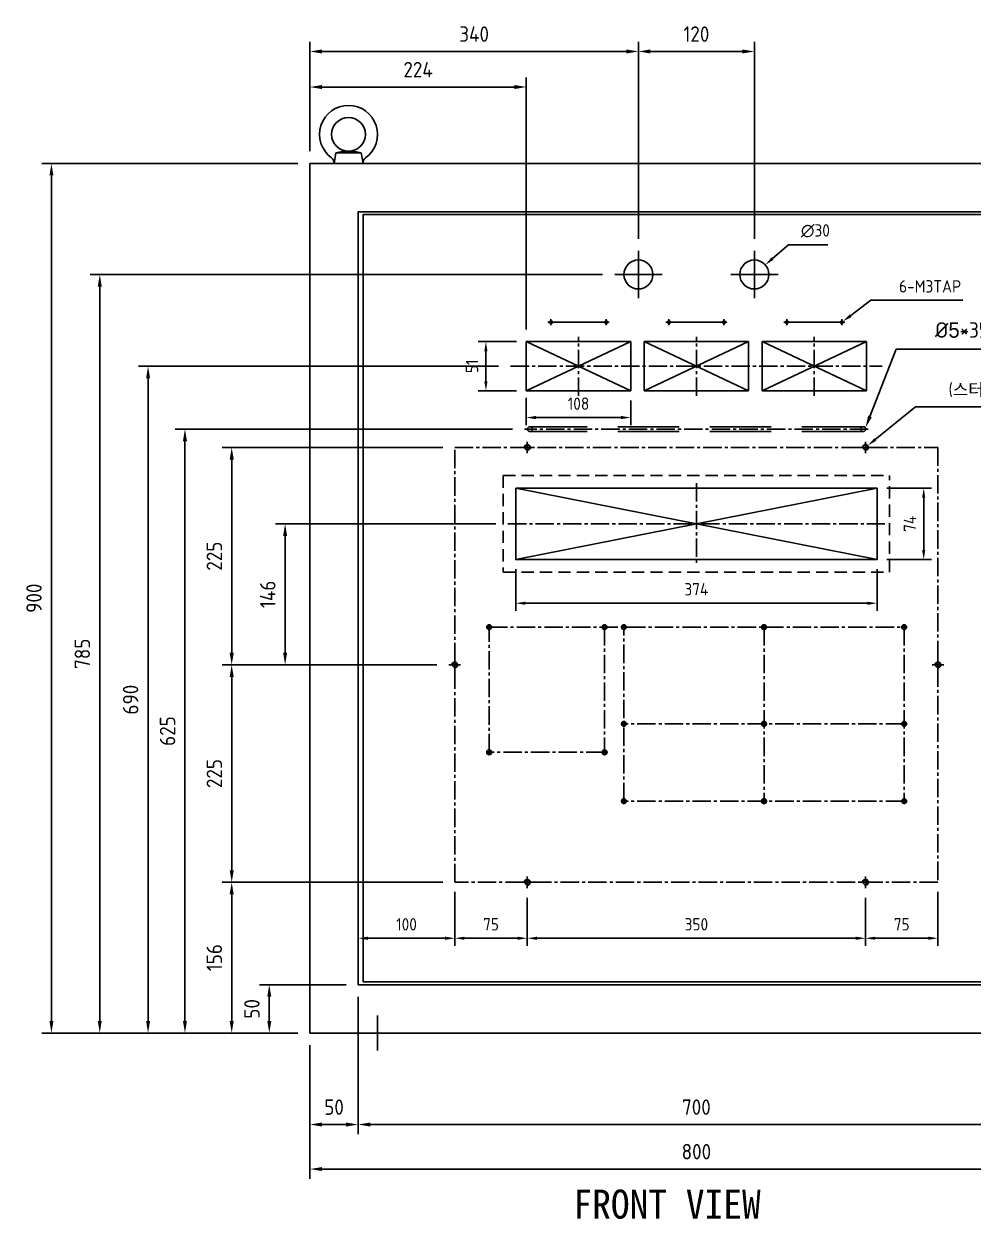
# Model space of a CAD drawing. Header units: millimetres. Extents: x 24815 to 37207, y -9299 to 5469.
# Drawn here: x 27235 to 28217, y 1974 to 3211 of the extents above; entities that cross this region are included whole.
import ezdxf

# ---------------------------------------------------------------- set-up
doc = ezdxf.new("R2010")
doc.units = ezdxf.units.MM
for name, pattern in [('CENTER', [50.8, 31.75, -6.35, 6.35, -6.35]), ('CENTER2', [28.575, 19.05, -3.175, 3.175, -3.175]), ('CENTERX2', [101.6, 63.5, -12.7, 12.7, -12.7]), ('HIDDEN', [9.525, 6.35, -3.175]), ('HIDDENX2', [19.05, 12.7, -6.35])]:
    doc.linetypes.add(name, pattern=pattern)
for name, color, linetype in [('CEN', 1, 'CENTER'), ('CENTER', 1, 'CENTER'), ('H', 2, 'HIDDEN')]:
    doc.layers.add(name, color=color, linetype=linetype)
doc.styles.add('HAN', font='')
doc.styles.get("Standard").update_dxf_attribs({"font": 'ISOCP.SHX', "bigfont": 'WHGTXT.SHX'})
doc.styles.get('HAN').set_extended_font_data('GulimChe')
doc.dimstyles.new('PS-4', dxfattribs={"dimscale": 4, "dimtxt": 3.2, "dimasz": 2.5, "dimexe": 2, "dimexo": 2.5, "dimgap": 2, "dimtad": 1, "dimtoh": 1, "dimrnd": 0.05, "dimzin": 12, "dimdsep": 46, "dimtxsty": 'Standard', "dimcen": 0, "dimclrt": 2, "dimazin": 3, "dimtfac": 1, "dimtofl": 0, "dimtmove": 0, "dimatfit": 3, "dimfxl": 0, "dimtolj": 1, "dimtzin": 0, "dimarcsym": 0})
doc.dimstyles.new('PS-5', dxfattribs={"dimscale": 5, "dimtxt": 3.2, "dimasz": 2.5, "dimexe": 2, "dimexo": 2.5, "dimgap": 2, "dimtad": 1, "dimtoh": 1, "dimrnd": 0.05, "dimzin": 12, "dimdsep": 46, "dimtxsty": 'Standard', "dimcen": 0, "dimclrt": 2, "dimazin": 3, "dimtfac": 1, "dimtofl": 0, "dimtmove": 0, "dimatfit": 3, "dimfxl": 0, "dimtolj": 1, "dimtzin": 0, "dimarcsym": 0})

# ---------------------------------------------------------------- blocks, each defined once
blk = doc.blocks.new('*D283')
at = {"color": 0, "lineweight": -2}
for p, q in [((27755.1, 2823.5), (27755.1, 2795.2)), ((27863.1, 2820.8), (27863.1, 2795.2)), ((27765.1, 2803.2), (27853.1, 2803.2))]:
    blk.add_line(p, q, dxfattribs=at)
at = {"color": 0}
for points in [[(27765.1, 2804.9), (27765.1, 2801.6), (27755.1, 2803.2)], [(27853.1, 2804.9), (27853.1, 2801.6), (27863.1, 2803.2)]]:
    blk.add_solid(points, dxfattribs=at)
at = {"layer": 'Defpoints', "color": 0}
for p in [(27755.1, 2833.5), (27863.1, 2830.8), (27863.1, 2803.2)]:
    blk.add_point(p, dxfattribs=at)
at = {"color": 2, "insert": (27809.1, 2817.6), "char_height": 12.8, "attachment_point": 5}
blk.add_mtext('\\A1;108', dxfattribs=at)
blk = doc.blocks.new('*D408')
at = {"color": 0, "lineweight": -2}
for p, q in [((27745.1, 2881.8), (27705.3, 2881.8)), ((27713.3, 2871.8), (27713.3, 2840.8)), ((27745.1, 2830.8), (27705.3, 2830.8))]:
    blk.add_line(p, q, dxfattribs=at)
at = {"color": 0}
for points in [[(27711.6, 2871.8), (27714.9, 2871.8), (27713.3, 2881.8)], [(27711.6, 2840.8), (27714.9, 2840.8), (27713.3, 2830.8)]]:
    blk.add_solid(points, dxfattribs=at)
at = {"layer": 'Defpoints', "color": 0}
for p in [(27755.1, 2881.8), (27713.3, 2830.8), (27755.1, 2830.8)]:
    blk.add_point(p, dxfattribs=at)
at = {"color": 2, "insert": (27698.9, 2856.3), "char_height": 12.8, "attachment_point": 5, "rotation": 90}
blk.add_mtext('\\A1;51', dxfattribs=at)
blk = doc.blocks.new('*D397')
at = {"color": 0, "lineweight": -2}
for p, q in [((27744.1, 2646.3), (27744.1, 2603.1)), ((28118.1, 2646.3), (28118.1, 2603.1)), ((28108.1, 2611.1), (27754.1, 2611.1))]:
    blk.add_line(p, q, dxfattribs=at)
at = {"color": 0}
for points in [[(27754.1, 2612.7), (27754.1, 2609.4), (27744.1, 2611.1)], [(28108.1, 2612.7), (28108.1, 2609.4), (28118.1, 2611.1)]]:
    blk.add_solid(points, dxfattribs=at)
at = {"layer": 'Defpoints', "color": 0}
for p in [(27744.1, 2656.3), (28118.1, 2656.3), (27744.1, 2611.1)]:
    blk.add_point(p, dxfattribs=at)
at = {"color": 2, "insert": (27931.1, 2625.5), "char_height": 12.8, "attachment_point": 5}
blk.add_mtext('\\A1;374', dxfattribs=at)
blk = doc.blocks.new('*D398')
at = {"color": 0, "lineweight": -2}
for p, q in [((28128.1, 2730.3), (28174.4, 2730.3)), ((28166.4, 2666.3), (28166.4, 2720.3)), ((28128.1, 2656.3), (28174.4, 2656.3))]:
    blk.add_line(p, q, dxfattribs=at)
at = {"color": 0}
for points in [[(28164.7, 2720.3), (28168, 2720.3), (28166.4, 2730.3)], [(28164.7, 2666.3), (28168, 2666.3), (28166.4, 2656.3)]]:
    blk.add_solid(points, dxfattribs=at)
at = {"layer": 'Defpoints', "color": 0}
for p in [(28118.1, 2730.3), (28166.4, 2730.3), (28118.1, 2656.3)]:
    blk.add_point(p, dxfattribs=at)
at = {"color": 2, "insert": (28152, 2693.3), "char_height": 12.8, "attachment_point": 5, "rotation": 90}
blk.add_mtext('\\A1;74', dxfattribs=at)
blk = doc.blocks.new('ARQWA')
blk.add_circle((-6604.2, -8597.6), 2.46)
at = {"color": 3}
blk.add_arc((-6604.2, -8597.6), 3, 280, 190, dxfattribs=at)
at = {"layer": 'CENTER'}
for p, q in [((-6604.2, -8591.6), (-6604.2, -8603.6)), ((-6610.2, -8597.6), (-6598.2, -8597.6))]:
    blk.add_line(p, q, dxfattribs=at)
blk = doc.blocks.new('*D229')
at = {"color": 0, "lineweight": -2}
for p, q in [((27568.6, 2216.3), (27479.1, 2216.3)), ((27489.1, 2178.8), (27489.1, 2203.8)), ((27518.6, 2166.3), (27479.1, 2166.3))]:
    blk.add_line(p, q, dxfattribs=at)
at = {"color": 0}
for points in [[(27487, 2203.8), (27491.2, 2203.8), (27489.1, 2216.3)], [(27487, 2178.8), (27491.2, 2178.8), (27489.1, 2166.3)]]:
    blk.add_solid(points, dxfattribs=at)
at = {"layer": 'Defpoints', "color": 0}
for p in [(27489.1, 2216.3), (27581.1, 2216.3), (27531.1, 2166.3)]:
    blk.add_point(p, dxfattribs=at)
at = {"color": 2, "insert": (27471.1, 2191.3), "char_height": 16, "attachment_point": 5, "rotation": 90}
blk.add_mtext('\\A1;50', dxfattribs=at)
blk = doc.blocks.new('*D230')
at = {"color": 0, "lineweight": -2}
for p, q in [((27668.6, 2322.3), (27440.2, 2322.3)), ((27450.2, 2178.8), (27450.2, 2309.8)), ((27518.6, 2166.3), (27440.2, 2166.3))]:
    blk.add_line(p, q, dxfattribs=at)
at = {"color": 0}
for points in [[(27448.1, 2309.8), (27452.3, 2309.8), (27450.2, 2322.3)], [(27448.1, 2178.8), (27452.3, 2178.8), (27450.2, 2166.3)]]:
    blk.add_solid(points, dxfattribs=at)
at = {"layer": 'Defpoints', "color": 0}
for p in [(27450.2, 2322.3), (27681.1, 2322.3), (27531.1, 2166.3)]:
    blk.add_point(p, dxfattribs=at)
at = {"color": 2, "insert": (27432.2, 2244.3), "char_height": 16, "attachment_point": 5, "rotation": 90}
blk.add_mtext('\\A1;156', dxfattribs=at)
blk = doc.blocks.new('*D399')
at = {"color": 0, "lineweight": -2}
for p, q in [((27612.6, 2547.3), (27440.2, 2547.3)), ((27450.2, 2334.8), (27450.2, 2534.8)), ((27668.6, 2322.3), (27440.2, 2322.3))]:
    blk.add_line(p, q, dxfattribs=at)
at = {"color": 0}
for points in [[(27448.1, 2534.8), (27452.3, 2534.8), (27450.2, 2547.3)], [(27448.1, 2334.8), (27452.3, 2334.8), (27450.2, 2322.3)]]:
    blk.add_solid(points, dxfattribs=at)
at = {"layer": 'Defpoints', "color": 0}
for p in [(27450.2, 2547.3), (27625.1, 2547.3), (27681.1, 2322.3)]:
    blk.add_point(p, dxfattribs=at)
at = {"color": 2, "insert": (27432.2, 2434.8), "char_height": 16, "attachment_point": 5, "rotation": 90}
blk.add_mtext('\\A1;225', dxfattribs=at)
blk = doc.blocks.new('*D400')
at = {"color": 0, "lineweight": -2}
for p, q in [((27726.4, 2856.3), (27353.6, 2856.3)), ((27363.6, 2178.8), (27363.6, 2843.8)), ((27518.6, 2166.3), (27353.6, 2166.3))]:
    blk.add_line(p, q, dxfattribs=at)
at = {"color": 0}
for points in [[(27361.6, 2843.8), (27365.7, 2843.8), (27363.6, 2856.3)], [(27361.6, 2178.8), (27365.7, 2178.8), (27363.6, 2166.3)]]:
    blk.add_solid(points, dxfattribs=at)
at = {"layer": 'Defpoints', "color": 0}
for p in [(27363.6, 2856.3), (27738.9, 2856.3), (27531.1, 2166.3)]:
    blk.add_point(p, dxfattribs=at)
at = {"color": 2, "insert": (27345.6, 2511.3), "char_height": 16, "attachment_point": 5, "rotation": 90}
blk.add_mtext('\\A1;690', dxfattribs=at)
blk = doc.blocks.new('*D231')
at = {"color": 0, "lineweight": -2}
for p, q in [((27834.1, 2951.3), (27303.6, 2951.3)), ((27313.6, 2178.8), (27313.6, 2938.8)), ((27518.6, 2166.3), (27303.6, 2166.3))]:
    blk.add_line(p, q, dxfattribs=at)
at = {"color": 0}
for points in [[(27311.6, 2938.8), (27315.7, 2938.8), (27313.6, 2951.3)], [(27311.6, 2178.8), (27315.7, 2178.8), (27313.6, 2166.3)]]:
    blk.add_solid(points, dxfattribs=at)
at = {"layer": 'Defpoints', "color": 0}
for p in [(27313.6, 2951.3), (27846.6, 2951.3), (27531.1, 2166.3)]:
    blk.add_point(p, dxfattribs=at)
at = {"color": 2, "insert": (27295.6, 2558.8), "char_height": 16, "attachment_point": 5, "rotation": 90}
blk.add_mtext('\\A1;785', dxfattribs=at)
blk = doc.blocks.new('*D232')
at = {"color": 0, "lineweight": -2}
for p, q in [((27518.6, 3066.3), (27253.6, 3066.3)), ((27263.6, 2178.8), (27263.6, 3053.8)), ((27518.6, 2166.3), (27253.6, 2166.3))]:
    blk.add_line(p, q, dxfattribs=at)
at = {"color": 0}
for points in [[(27261.6, 3053.8), (27265.7, 3053.8), (27263.6, 3066.3)], [(27261.6, 2178.8), (27265.7, 2178.8), (27263.6, 2166.3)]]:
    blk.add_solid(points, dxfattribs=at)
at = {"layer": 'Defpoints', "color": 0}
for p in [(27263.6, 3066.3), (27531.1, 3066.3), (27531.1, 2166.3)]:
    blk.add_point(p, dxfattribs=at)
at = {"color": 2, "insert": (27245.6, 2616.3), "char_height": 16, "attachment_point": 5, "rotation": 90}
blk.add_mtext('\\A1;900', dxfattribs=at)
blk = doc.blocks.new('*D401')
at = {"color": 0, "lineweight": -2}
for p, q in [((27668.6, 2772.3), (27440.2, 2772.3)), ((27450.2, 2759.8), (27450.2, 2559.8)), ((27612.6, 2547.3), (27440.2, 2547.3))]:
    blk.add_line(p, q, dxfattribs=at)
at = {"color": 0}
for points in [[(27448.1, 2759.8), (27452.3, 2759.8), (27450.2, 2772.3)], [(27448.1, 2559.8), (27452.3, 2559.8), (27450.2, 2547.3)]]:
    blk.add_solid(points, dxfattribs=at)
at = {"layer": 'Defpoints', "color": 0}
for p in [(27681.1, 2772.3), (27450.2, 2547.3), (27625.1, 2547.3)]:
    blk.add_point(p, dxfattribs=at)
at = {"color": 2, "insert": (27432.2, 2659.8), "char_height": 16, "attachment_point": 5, "rotation": 90}
blk.add_mtext('\\A1;225', dxfattribs=at)
blk = doc.blocks.new('*D233')
at = {"color": 0, "lineweight": -2}
for p, q in [((28111.7, 2924.6), (28090.8, 2908.8)), ((28206.7, 2924.6), (28111.7, 2924.6))]:
    blk.add_line(p, q, dxfattribs=at)
at = {"color": 0}
blk.add_solid([(28089.8, 2910.1), (28091.8, 2907.4), (28082.8, 2902.7)], dxfattribs=at)
at = {"layer": 'Defpoints', "color": 0}
for p in [(28080.4, 2900.9), (28082.8, 2902.7)]:
    blk.add_point(p, dxfattribs=at)
at = {"color": 2, "insert": (28173, 2939), "char_height": 12.8, "attachment_point": 5}
blk.add_mtext('\\A1;6-M3TAP', dxfattribs=at)
blk = doc.blocks.new('*D234')
at = {"color": 0, "lineweight": -2}
for p, q in [((28026.3, 2982.1), (28009.9, 2967.8)), ((28067.1, 2982.1), (28026.3, 2982.1))]:
    blk.add_line(p, q, dxfattribs=at)
at = {"color": 0}
blk.add_solid([(28008.8, 2969), (28011, 2966.5), (28002.4, 2961.2)], dxfattribs=at)
at = {"layer": 'Defpoints', "color": 0}
for p in [(28002.4, 2961.2), (27979.8, 2941.4)]:
    blk.add_point(p, dxfattribs=at)
at = {"color": 2, "insert": (28054.3, 2996.5), "char_height": 12.8, "attachment_point": 5}
blk.add_mtext('\\A1;∅30', dxfattribs=at)
blk = doc.blocks.new('*D235')
at = {"color": 0, "lineweight": -2}
for p, q in [((27723.6, 2693.3), (27495.5, 2693.3)), ((27505.5, 2559.8), (27505.5, 2680.8)), ((27662.6, 2547.3), (27495.5, 2547.3))]:
    blk.add_line(p, q, dxfattribs=at)
at = {"color": 0}
for points in [[(27503.4, 2680.8), (27507.5, 2680.8), (27505.5, 2693.3)], [(27503.4, 2559.8), (27507.5, 2559.8), (27505.5, 2547.3)]]:
    blk.add_solid(points, dxfattribs=at)
at = {"layer": 'Defpoints', "color": 0}
for p in [(27505.5, 2693.3), (27736.1, 2693.3), (27675.1, 2547.3)]:
    blk.add_point(p, dxfattribs=at)
at = {"color": 2, "insert": (27487.5, 2620.3), "char_height": 16, "attachment_point": 5, "rotation": 90}
blk.add_mtext('\\A1;146', dxfattribs=at)
blk = doc.blocks.new('*D236')
at = {"color": 0, "lineweight": -2}
for p, q in [((27681.1, 2312.3), (27681.1, 2256.4)), ((27581.1, 2226.3), (27581.1, 2272.4)), ((27671.1, 2264.4), (27591.1, 2264.4))]:
    blk.add_line(p, q, dxfattribs=at)
at = {"color": 0}
for points in [[(27591.1, 2266), (27591.1, 2262.7), (27581.1, 2264.4)], [(27671.1, 2266), (27671.1, 2262.7), (27681.1, 2264.4)]]:
    blk.add_solid(points, dxfattribs=at)
at = {"layer": 'Defpoints', "color": 0}
for p in [(27681.1, 2322.3), (27581.1, 2264.4), (27581.1, 2216.3)]:
    blk.add_point(p, dxfattribs=at)
at = {"color": 2, "insert": (27631.1, 2278.8), "char_height": 12.8, "attachment_point": 5}
blk.add_mtext('\\A1;100', dxfattribs=at)
blk = doc.blocks.new('*D237')
at = {"color": 0, "lineweight": -2}
for p, q in [((27681.1, 2312.3), (27681.1, 2256.4)), ((27756.1, 2306.3), (27756.1, 2256.4)), ((27691.1, 2264.4), (27746.1, 2264.4))]:
    blk.add_line(p, q, dxfattribs=at)
at = {"color": 0}
for points in [[(27691.1, 2266), (27691.1, 2262.7), (27681.1, 2264.4)], [(27746.1, 2266), (27746.1, 2262.7), (27756.1, 2264.4)]]:
    blk.add_solid(points, dxfattribs=at)
at = {"layer": 'Defpoints', "color": 0}
for p in [(27681.1, 2322.3), (27756.1, 2316.3), (27756.1, 2264.4)]:
    blk.add_point(p, dxfattribs=at)
at = {"color": 2, "insert": (27718.6, 2278.8), "char_height": 12.8, "attachment_point": 5}
blk.add_mtext('\\A1;75', dxfattribs=at)
blk = doc.blocks.new('*D238')
at = {"color": 0, "lineweight": -2}
for p, q in [((27756.1, 2306.3), (27756.1, 2256.4)), ((28106.1, 2306.3), (28106.1, 2256.4)), ((28096.1, 2264.4), (27766.1, 2264.4))]:
    blk.add_line(p, q, dxfattribs=at)
at = {"color": 0}
for points in [[(27766.1, 2266), (27766.1, 2262.7), (27756.1, 2264.4)], [(28096.1, 2266), (28096.1, 2262.7), (28106.1, 2264.4)]]:
    blk.add_solid(points, dxfattribs=at)
at = {"layer": 'Defpoints', "color": 0}
for p in [(27756.1, 2316.3), (28106.1, 2316.3), (27756.1, 2264.4)]:
    blk.add_point(p, dxfattribs=at)
at = {"color": 2, "insert": (27931.1, 2278.8), "char_height": 12.8, "attachment_point": 5}
blk.add_mtext('\\A1;350', dxfattribs=at)
blk = doc.blocks.new('*D239')
at = {"color": 0, "lineweight": -2}
for p, q in [((28106.1, 2306.3), (28106.1, 2256.4)), ((28181.1, 2312.3), (28181.1, 2256.4)), ((28171.1, 2264.4), (28116.1, 2264.4))]:
    blk.add_line(p, q, dxfattribs=at)
at = {"color": 0}
for points in [[(28116.1, 2266), (28116.1, 2262.7), (28106.1, 2264.4)], [(28171.1, 2266), (28171.1, 2262.7), (28181.1, 2264.4)]]:
    blk.add_solid(points, dxfattribs=at)
at = {"layer": 'Defpoints', "color": 0}
for p in [(28106.1, 2316.3), (28181.1, 2322.3), (28106.1, 2264.4)]:
    blk.add_point(p, dxfattribs=at)
at = {"color": 2, "insert": (28143.6, 2278.8), "char_height": 12.8, "attachment_point": 5}
blk.add_mtext('\\A1;75', dxfattribs=at)
blk = doc.blocks.new('*D240')
at = {"color": 0, "lineweight": -2}
for p, q in [((28158, 2814.2), (28116.2, 2780.5)), ((28362.3, 2814.2), (28158, 2814.2))]:
    blk.add_line(p, q, dxfattribs=at)
at = {"color": 0}
blk.add_solid([(28115.2, 2781.8), (28117.3, 2779.2), (28108.4, 2774.2)], dxfattribs=at)
at = {"layer": 'Defpoints', "color": 0}
for p in [(28108.4, 2774.2), (28103.8, 2770.4)]:
    blk.add_point(p, dxfattribs=at)
at = {"color": 2, "insert": (28274, 2840.9), "char_height": 12.8, "attachment_point": 5}
blk.add_mtext('\\A1;6-M6x15L\\P({\\fGulim|b0|i0|c129|p50;스터드볼트 내부 용접)}', dxfattribs=at)
blk = doc.blocks.new('*D241')
at = {"color": 0, "lineweight": -2}
for p, q in [((27581.1, 2203.8), (27581.1, 2061.6)), ((27531.1, 2153.8), (27531.1, 2061.6)), ((27543.6, 2071.6), (27568.6, 2071.6))]:
    blk.add_line(p, q, dxfattribs=at)
at = {"color": 0}
for points in [[(27543.6, 2073.7), (27543.6, 2069.5), (27531.1, 2071.6)], [(27568.6, 2073.7), (27568.6, 2069.5), (27581.1, 2071.6)]]:
    blk.add_solid(points, dxfattribs=at)
at = {"layer": 'Defpoints', "color": 0}
for p in [(27581.1, 2216.3), (27531.1, 2166.3), (27581.1, 2071.6)]:
    blk.add_point(p, dxfattribs=at)
at = {"color": 2, "insert": (27556.1, 2089.6), "char_height": 16, "attachment_point": 5}
blk.add_mtext('\\A1;50', dxfattribs=at)
blk = doc.blocks.new('*D242')
at = {"color": 0, "lineweight": -2}
for p, q in [((27581.1, 2203.8), (27581.1, 2061.6)), ((28281.1, 2203.8), (28281.1, 2061.6)), ((27593.6, 2071.6), (28268.6, 2071.6))]:
    blk.add_line(p, q, dxfattribs=at)
at = {"color": 0}
for points in [[(27593.6, 2073.7), (27593.6, 2069.5), (27581.1, 2071.6)], [(28268.6, 2073.7), (28268.6, 2069.5), (28281.1, 2071.6)]]:
    blk.add_solid(points, dxfattribs=at)
at = {"layer": 'Defpoints', "color": 0}
for p in [(27581.1, 2216.3), (28281.1, 2216.3), (28281.1, 2071.6)]:
    blk.add_point(p, dxfattribs=at)
at = {"color": 2, "insert": (27931.1, 2089.6), "char_height": 16, "attachment_point": 5}
blk.add_mtext('\\A1;700', dxfattribs=at)
blk = doc.blocks.new('*D243')
at = {"color": 0, "lineweight": -2}
for p, q in [((27531.1, 2153.8), (27531.1, 2015.5)), ((28331.1, 2153.8), (28331.1, 2015.5)), ((27543.6, 2025.5), (28318.6, 2025.5))]:
    blk.add_line(p, q, dxfattribs=at)
at = {"color": 0}
for points in [[(27543.6, 2027.6), (27543.6, 2023.5), (27531.1, 2025.5)], [(28318.6, 2027.6), (28318.6, 2023.5), (28331.1, 2025.5)]]:
    blk.add_solid(points, dxfattribs=at)
at = {"layer": 'Defpoints', "color": 0}
for p in [(27531.1, 2166.3), (28331.1, 2166.3), (28331.1, 2025.5)]:
    blk.add_point(p, dxfattribs=at)
at = {"color": 2, "insert": (27931.1, 2043.5), "char_height": 16, "attachment_point": 5}
blk.add_mtext('\\A1;800', dxfattribs=at)
blk = doc.blocks.new('*D248')
at = {"color": 0, "lineweight": -2}
for p, q in [((27531.1, 3078.8), (27531.1, 3192.1)), ((27871.1, 2988.3), (27871.1, 3192.1)), ((27858.6, 3182.1), (27543.6, 3182.1))]:
    blk.add_line(p, q, dxfattribs=at)
at = {"color": 0}
for points in [[(27543.6, 3184.2), (27543.6, 3180), (27531.1, 3182.1)], [(27858.6, 3184.2), (27858.6, 3180), (27871.1, 3182.1)]]:
    blk.add_solid(points, dxfattribs=at)
at = {"layer": 'Defpoints', "color": 0}
for p in [(27531.1, 3182.1), (27531.1, 3066.3), (27871.1, 2975.8)]:
    blk.add_point(p, dxfattribs=at)
at = {"color": 2, "insert": (27701.1, 3200.1), "char_height": 16, "attachment_point": 5}
blk.add_mtext('\\A1;340', dxfattribs=at)
blk = doc.blocks.new('*D249')
at = {"color": 0, "lineweight": -2}
for p, q in [((27871.1, 2988.3), (27871.1, 3192.1)), ((27991.1, 2988.3), (27991.1, 3192.1)), ((27883.6, 3182.1), (27978.6, 3182.1))]:
    blk.add_line(p, q, dxfattribs=at)
at = {"color": 0}
for points in [[(27883.6, 3184.2), (27883.6, 3180), (27871.1, 3182.1)], [(27978.6, 3184.2), (27978.6, 3180), (27991.1, 3182.1)]]:
    blk.add_solid(points, dxfattribs=at)
at = {"layer": 'Defpoints', "color": 0}
for p in [(27991.1, 3182.1), (27871.1, 2975.8), (27991.1, 2975.8)]:
    blk.add_point(p, dxfattribs=at)
at = {"color": 2, "insert": (27931.1, 3200.1), "char_height": 16, "attachment_point": 5}
blk.add_mtext('\\A1;120', dxfattribs=at)
blk = doc.blocks.new('*D250')
at = {"color": 0, "lineweight": -2}
for p, q in [((27531.1, 3078.8), (27531.1, 3155.3)), ((27755.1, 2894.3), (27755.1, 3155.3)), ((27742.6, 3145.3), (27543.6, 3145.3))]:
    blk.add_line(p, q, dxfattribs=at)
at = {"color": 0}
for points in [[(27543.6, 3147.4), (27543.6, 3143.2), (27531.1, 3145.3)], [(27742.6, 3147.4), (27742.6, 3143.2), (27755.1, 3145.3)]]:
    blk.add_solid(points, dxfattribs=at)
at = {"layer": 'Defpoints', "color": 0}
for p in [(27531.1, 3145.3), (27531.1, 3066.3), (27755.1, 2881.8)]:
    blk.add_point(p, dxfattribs=at)
at = {"color": 2, "insert": (27643.1, 3163.3), "char_height": 16, "attachment_point": 5}
blk.add_mtext('\\A1;224', dxfattribs=at)
blk = doc.blocks.new('*D254')
at = {"color": 0, "lineweight": -2, "ltscale": 10}
for p, q in [((28137.7, 2874.1), (28110.7, 2804.4)), ((28515.6, 2874.1), (28137.7, 2874.1))]:
    blk.add_line(p, q, dxfattribs=at)
at = {"color": 0, "ltscale": 10}
blk.add_solid([(28108.8, 2805.2), (28112.7, 2803.7), (28106.2, 2792.8)], dxfattribs=at)
at = {"layer": 'Defpoints', "color": 0, "ltscale": 10}
for p in [(28105.1, 2790), (28106.2, 2792.8)]:
    blk.add_point(p, dxfattribs=at)
at = {"color": 2, "ltscale": 10, "insert": (28339.8, 2893), "char_height": 16, "attachment_point": 5}
blk.add_mtext('\\A1;{\\fISOCPEUR|b0|i0|c0|p34;%%C\\fGulim|b0|i0|c129|p50;5}*350*40 {\\fGulim|b0|i0|c129|p50;봉 지지대 용접하여 고정}', dxfattribs=at)
blk = doc.blocks.new('*D256')
at = {"color": 0, "lineweight": -2}
for p, q in [((27740.8, 2791.3), (27391.8, 2791.3)), ((27401.8, 2778.8), (27401.8, 2178.8)), ((27518.6, 2166.3), (27391.8, 2166.3))]:
    blk.add_line(p, q, dxfattribs=at)
at = {"color": 0}
for points in [[(27399.7, 2778.8), (27403.9, 2778.8), (27401.8, 2791.3)], [(27399.7, 2178.8), (27403.9, 2178.8), (27401.8, 2166.3)]]:
    blk.add_solid(points, dxfattribs=at)
at = {"layer": 'Defpoints', "color": 0}
for p in [(27753.3, 2791.3), (27401.8, 2166.3), (27531.1, 2166.3)]:
    blk.add_point(p, dxfattribs=at)
at = {"color": 2, "insert": (27383.8, 2478.8), "char_height": 16, "attachment_point": 5, "rotation": 90}
blk.add_mtext('\\A1;625', dxfattribs=at)

msp = doc.modelspace()

# ---------------------------------------------------------------- linework, layer by layer
at = {"color": 3}
for p, q in [((27558.039, 3077.308), (27556.099, 3066.308)), ((27584.16, 3077.308), (27558.039, 3077.308)), ((27586.099, 3066.308), (27584.16, 3077.308)), ((27755.099, 2881.808), (27863.099, 2881.808)), ((27755.099, 2830.808), (27755.099, 2881.808)), ((27863.099, 2830.808), (27863.099, 2881.808)), ((27877.099, 2830.808), (27877.099, 2881.808)), ((27877.099, 2881.808), (27985.099, 2881.808)), ((27985.099, 2830.808), (27985.099, 2881.808)), ((27999.099, 2881.808), (28107.099, 2881.808)), ((27999.099, 2830.808), (27999.099, 2881.808)), ((28107.099, 2830.808), (28107.099, 2881.808)), ((27755.099, 2830.808), (27863.099, 2830.808)), ((27877.099, 2830.808), (27985.099, 2830.808)), ((27999.099, 2830.808), (28107.099, 2830.808))]:
    msp.add_line(p, q, dxfattribs=at)
at = {"color": 1, "linetype": 'CENTER2'}
for p, q in [((27809.099, 2825.808), (27809.099, 2886.808)), ((27931.099, 2825.808), (27931.099, 2886.808)), ((28053.099, 2825.808), (28053.099, 2886.808)), ((27738.867, 2856.308), (28123.331, 2856.308)), ((28108.902, 2791.308), (27753.297, 2791.308)), ((27931.099, 2735.308), (27931.099, 2651.308)), ((27736.099, 2693.308), (28126.099, 2693.308)), ((27716.599, 2456.808), (27716.599, 2586.308)), ((27716.599, 2586.308), (28146.099, 2586.308)), ((27836.099, 2586.308), (27836.099, 2456.808)), ((27856.099, 2406.308), (27856.099, 2586.308)), ((28001.099, 2586.308), (28001.099, 2406.308)), ((28146.099, 2586.308), (28146.099, 2406.308)), ((28146.099, 2486.308), (27856.099, 2486.308)), ((27836.099, 2456.808), (27716.599, 2456.808)), ((28146.099, 2406.308), (27856.099, 2406.308))]:
    msp.add_line(p, q, dxfattribs=at)
for p, q in [((27863.099, 2881.808), (27755.099, 2830.808)), ((27755.099, 2881.808), (27863.099, 2830.808)), ((27877.099, 2881.808), (27985.099, 2830.808)), ((27985.099, 2881.808), (27877.099, 2830.808)), ((27999.099, 2881.808), (28107.099, 2830.808)), ((28107.099, 2881.808), (27999.099, 2830.808)), ((27744.099, 2730.308), (28118.099, 2656.308)), ((28118.099, 2730.308), (27744.099, 2656.308))]:
    msp.add_line(p, q)
at = {"color": 2, "linetype": 'HIDDENX2'}
for p, q in [((27731.099, 2743.308), (28131.099, 2743.308)), ((27731.099, 2743.308), (27731.099, 2643.308)), ((28131.099, 2643.308), (28131.099, 2743.308)), ((27731.099, 2643.308), (28131.099, 2643.308))]:
    msp.add_line(p, q, dxfattribs=at)
at = {"color": 1, "linetype": 'CENTER'}
for p, q in [((27719.599, 2586.308), (27713.599, 2586.308)), ((27716.599, 2583.308), (27716.599, 2589.308)), ((27839.099, 2586.308), (27833.099, 2586.308)), ((27836.099, 2583.308), (27836.099, 2589.308)), ((27859.099, 2586.308), (27853.099, 2586.308)), ((27856.099, 2583.308), (27856.099, 2589.308)), ((28004.099, 2586.308), (27998.099, 2586.308)), ((28001.099, 2583.308), (28001.099, 2589.308)), ((28149.099, 2586.308), (28143.099, 2586.308)), ((28146.099, 2583.308), (28146.099, 2589.308)), ((27859.099, 2486.308), (27853.099, 2486.308)), ((27856.099, 2483.308), (27856.099, 2489.308)), ((28004.099, 2486.308), (27998.099, 2486.308)), ((28001.099, 2483.308), (28001.099, 2489.308)), ((28149.099, 2486.308), (28143.099, 2486.308)), ((28146.099, 2483.308), (28146.099, 2489.308)), ((27719.599, 2456.808), (27713.599, 2456.808)), ((27716.599, 2453.808), (27716.599, 2459.808)), ((27839.099, 2456.808), (27833.099, 2456.808)), ((27836.099, 2453.808), (27836.099, 2459.808)), ((27859.099, 2406.308), (27853.099, 2406.308)), ((27856.099, 2403.308), (27856.099, 2409.308)), ((28004.099, 2406.308), (27998.099, 2406.308)), ((28001.099, 2403.308), (28001.099, 2409.308)), ((28149.099, 2406.308), (28143.099, 2406.308)), ((28146.099, 2403.308), (28146.099, 2409.308))]:
    msp.add_line(p, q, dxfattribs=at)
at = {"color": 1, "linetype": 'CENTERX2'}
msp.add_line((27601.099, 2148.072), (27601.099, 2184.543), dxfattribs=at)
at = {"color": 3}
for points in [[(27531.099, 3066.308), (28331.099, 3066.308), (28331.099, 2166.308), (27531.099, 2166.308)], [(28281.099, 3016.308), (27581.099, 3016.308), (27581.099, 2216.308), (28281.099, 2216.308)], [(28278.099, 3013.308), (27586.099, 3013.308), (27586.099, 2219.308), (28278.099, 2219.308)], [(27744.099, 2730.308), (28118.099, 2730.308), (28118.099, 2656.308), (27744.099, 2656.308)]]:
    msp.add_lwpolyline(points, close=True, dxfattribs=at)
at = {"color": 1, "linetype": 'CENTER2'}
msp.add_lwpolyline([(28181.099, 2322.308), (27681.099, 2322.308), (27681.099, 2772.308), (28181.099, 2772.308)], close=True, dxfattribs=at)
at = {"color": 3}
for centre, radius in [((27571.099, 3096.308), 17.5), ((27871.099, 2951.308), 15), ((27991.099, 2951.308), 15), ((27780.599, 2901.808), 1.25), ((27837.599, 2901.808), 1.25), ((27902.599, 2901.808), 1.25), ((27959.599, 2901.808), 1.25), ((28024.599, 2901.808), 1.25), ((28081.599, 2901.808), 1.25), ((27716.599, 2586.308), 1.25), ((27836.099, 2586.308), 1.25), ((27856.099, 2586.308), 1.25), ((28001.099, 2586.308), 1.25), ((28146.099, 2586.308), 1.25), ((27856.099, 2486.308), 1.25), ((28001.099, 2486.308), 1.25), ((28146.099, 2486.308), 1.25), ((27716.599, 2456.808), 1.25), ((27836.099, 2456.808), 1.25), ((27856.099, 2406.308), 1.25), ((28001.099, 2406.308), 1.25), ((28146.099, 2406.308), 1.25)]:
    msp.add_circle(centre, radius, dxfattribs=at)
for centre, radius in [((27716.599, 2586.308), 2.5), ((27836.099, 2586.308), 2.5), ((27856.099, 2586.308), 2.5), ((28001.099, 2586.308), 2.5), ((28146.099, 2586.308), 2.5), ((27856.099, 2486.308), 2.5), ((28001.099, 2486.308), 2.5), ((28146.099, 2486.308), 2.5), ((27716.599, 2456.808), 2.5), ((27836.099, 2456.808), 2.5), ((27856.099, 2406.308), 2.5), ((27856.099, 2406.308), 1.5), ((28001.099, 2406.308), 2.5), ((28146.099, 2406.308), 2.5), ((28146.099, 2406.308), 1.5)]:
    msp.add_circle(centre, radius)
at = {"color": 0, "linetype": 'HIDDEN'}
msp.add_circle((28001.099, 2406.308), 2.5, dxfattribs=at)
at = {"color": 3}
for centre, radius, start, end in [((27571.099, 3096.308), 30, 305.96481, 234.03519), ((27549.722, 3066.846), 6.4, 355.172077, 54.03519), ((27571.099, 3021.2), 57.608, 76.896462, 103.103538), ((27592.477, 3066.846), 6.4, 125.96481, 184.827923)]:
    msp.add_arc(centre, radius, start, end, dxfattribs=at)
for centre, start, end in [((27780.599, 2901.808), 259.629123, 191.208245), ((27837.599, 2901.808), 259.629123, 191.208245), ((27902.599, 2901.808), 259.629123, 191.208245), ((27959.599, 2901.808), 259.629123, 191.208245), ((28024.599, 2901.808), 259.629123, 191.208245), ((28081.599, 2901.808), 259.629123, 191.208245), ((27716.599, 2586.308), 197.216795, 123.698257), ((27836.099, 2586.308), 197.216795, 123.698257), ((27856.099, 2586.308), 197.216795, 123.698257), ((28001.099, 2586.308), 197.216795, 123.698257), ((28146.099, 2586.308), 197.216795, 123.698257), ((27856.099, 2486.308), 197.216795, 123.698257), ((28001.099, 2486.308), 197.216795, 123.698257), ((28146.099, 2486.308), 197.216795, 123.698257), ((27716.599, 2456.808), 197.216795, 123.698257), ((27836.099, 2456.808), 197.216795, 123.698257), ((28001.099, 2406.308), 197.216795, 123.698257)]:
    msp.add_arc(centre, 1.5, start, end)
at = {"layer": 'CEN', "color": 1, "linetype": 'CENTER'}
for p, q in [((27777.52, 2901.808), (27783.679, 2901.808)), ((27780.599, 2904.887), (27780.599, 2898.728)), ((27834.52, 2901.808), (27840.679, 2901.808)), ((27837.599, 2904.887), (27837.599, 2898.728)), ((27899.52, 2901.808), (27905.679, 2901.808)), ((27902.599, 2904.887), (27902.599, 2898.728)), ((27956.52, 2901.808), (27962.679, 2901.808)), ((27959.599, 2904.887), (27959.599, 2898.728)), ((28021.52, 2901.808), (28027.679, 2901.808)), ((28024.599, 2904.887), (28024.599, 2898.728)), ((28078.52, 2901.808), (28084.679, 2901.808)), ((28081.599, 2904.887), (28081.599, 2898.728))]:
    msp.add_line(p, q, dxfattribs=at)
at = {"layer": 'CENTER', "linetype": 'CENTER', "ltscale": 7}
for p, q in [((27871.099, 2975.817), (27871.099, 2926.798)), ((27991.099, 2975.817), (27991.099, 2926.798)), ((27846.59, 2951.308), (27895.609, 2951.308)), ((27966.59, 2951.308), (28015.609, 2951.308)), ((27783.679, 2901.808), (27834.52, 2901.808)), ((27905.679, 2901.808), (27956.52, 2901.808)), ((28027.679, 2901.808), (28078.52, 2901.808))]:
    msp.add_line(p, q, dxfattribs=at)
at = {"layer": 'CENTER'}
msp.add_line((27756.099, 2316.308), (27756.099, 2328.308), dxfattribs=at)
at = {"layer": 'H', "color": 2, "ltscale": 10}
for p, q in [((28103.797, 2793.808), (27758.797, 2793.808)), ((28103.797, 2788.808), (27758.797, 2788.808))]:
    msp.add_line(p, q, dxfattribs=at)
for centre in [(27758.797, 2791.308), (28103.797, 2791.308)]:
    msp.add_circle(centre, 2.5, dxfattribs=at)

# ---------------------------------------------------------------- block references
for p in [(34360.264, 11369.877), (34710.264, 11369.877), (34285.264, 11144.877), (34785.264, 11144.877), (34360.264, 10919.877), (34710.264, 10919.877)]:
    msp.add_blockref('ARQWA', p)

# ---------------------------------------------------------------- texts
at = {"color": 2, "style": 'HAN'}
msp.add_text(' FRONT VIEW', height=30, dxfattribs=at).set_placement((27784.447, 1974.222, 968.672))

# ---------------------------------------------------------------- dimensions: what is measured, and where the dimension line sits
for base, p1, p2, dimstyle, picture, middle in [((27531.099, 3182.123), (27871.099, 2975.817), (27531.099, 3066.308), 'PS-5', '*D248', (27701.099, 3200.123)), ((27991.099, 3182.123), (27871.099, 2975.817), (27991.099, 2975.817), 'PS-5', '*D249', (27931.099, 3200.124)), ((27531.099, 3145.329), (27755.099, 2881.808), (27531.099, 3066.308), 'PS-5', '*D250', (27643.099, 3163.331)), ((27863.099, 2803.237), (27755.099, 2833.523), (27863.099, 2830.808), 'PS-4', '*D283', (27809.099, 2817.637)), ((27744.099, 2611.06), (28118.099, 2656.308), (27744.099, 2656.308), 'PS-4', '*D397', (27931.099, 2625.46)), ((27581.099, 2264.367), (27681.099, 2322.308), (27581.099, 2216.308), 'PS-4', '*D236', (27631.099, 2278.767)), ((27756.099, 2264.367), (27681.099, 2322.308), (27756.099, 2316.308), 'PS-4', '*D237', (27718.599, 2278.767)), ((27581.099, 2071.633), (27531.099, 2166.308), (27581.099, 2216.308), 'PS-5', '*D241', (27556.099, 2089.633)), ((28281.099, 2071.633), (27581.099, 2216.308), (28281.099, 2216.308), 'PS-5', '*D242', (27931.099, 2089.633)), ((28331.099, 2025.538), (27531.099, 2166.308), (28331.099, 2166.308), 'PS-5', '*D243', (27931.099, 2043.538))]:
    dim = msp.add_linear_dim(base=base, p1=p1, p2=p2, dimstyle=dimstyle)
    dim.commit()
    dim.dimension.update_dxf_attribs({"geometry": picture, "text_midpoint": middle})
for base, p1, p2, angle, dimstyle, picture, middle in [((27263.634, 3066.308), (27531.099, 2166.308), (27531.099, 3066.308), 90, 'PS-5', '*D232', (27245.634, 2616.308)), ((27313.634, 2951.308), (27531.099, 2166.308), (27846.59, 2951.308), 90, 'PS-5', '*D231', (27295.634, 2558.808)), ((27713.277, 2830.808), (27755.099, 2881.808), (27755.099, 2830.808), 90, 'PS-4', '*D408', (27698.877, 2856.308)), ((27363.634, 2856.308), (27531.099, 2166.308), (27738.867, 2856.308), 90, 'PS-5', '*D400', (27345.634, 2511.308)), ((27401.794, 2166.308), (27753.297, 2791.308), (27531.099, 2166.308), 90, 'PS-5', '*D256', (27383.792, 2478.808)), ((27450.197, 2547.308), (27681.099, 2772.308), (27625.099, 2547.308), 90, 'PS-5', '*D401', (27432.196, 2659.808)), ((28166.379, 2730.308), (28118.099, 2656.308), (28118.099, 2730.308), 90, 'PS-4', '*D398', (28151.979, 2693.308)), ((27505.456, 2693.308), (27675.099, 2547.308), (27736.099, 2693.308), 90, 'PS-5', '*D235', (27487.456, 2620.308)), ((27450.197, 2547.308), (27681.099, 2322.308), (27625.099, 2547.308), 90, 'PS-5', '*D399', (27432.196, 2434.808)), ((27450.197, 2322.308), (27531.099, 2166.308), (27681.099, 2322.308), 90, 'PS-5', '*D230', (27432.197, 2244.308)), ((27756.099, 2264.367), (28106.099, 2316.308), (27756.099, 2316.308), 180, 'PS-4', '*D238', (27931.099, 2278.767)), ((28106.099, 2264.367), (28181.099, 2322.308), (28106.099, 2316.308), 180, 'PS-4', '*D239', (28143.599, 2278.767)), ((27489.099, 2216.308), (27531.099, 2166.308), (27581.099, 2216.308), 90, 'PS-5', '*D229', (27471.099, 2191.308))]:
    dim = msp.add_linear_dim(base=base, p1=p1, p2=p2, angle=angle, dimstyle=dimstyle)
    dim.commit()
    dim.dimension.update_dxf_attribs({"geometry": picture, "text_midpoint": middle})
dim = msp.add_diameter_dim_2p(p1=(27979.816, 2941.424), p2=(28002.383, 2961.191), dimstyle='PS-4')
dim.commit()
dim.dimension.update_dxf_attribs({"geometry": '*D234', "text_midpoint": (28054.278, 2982.12), "dimtype": 163})
at = {"ltscale": 10}
dim = msp.add_diameter_dim_2p(p1=(28105.13, 2789.971), p2=(28106.214, 2792.768), text='{\\fISOCPEUR|b0|i0|c0|p34;%%C\\fGulim|b0|i0|c129|p50;5}*350*40 {\\fGulim|b0|i0|c129|p50;봉 지지대 용접하여 고정}', dimstyle='PS-5', dxfattribs=at)
dim.commit()
dim.dimension.update_dxf_attribs({"geometry": '*D254', "text_midpoint": (28339.755, 2874.063), "dimtype": 163})
for p1, p2, text, picture, middle in [((28080.405, 2900.901), (28082.794, 2902.715), '6-M3TAP', '*D233', (28172.989, 2924.624)), ((28103.764, 2770.424), (28108.434, 2774.191), '6-M6x15L\\P({\\fGulim|b0|i0|c129|p50;스터드볼트 내부 용접)}', '*D240', (28274.016, 2814.156))]:
    dim = msp.add_diameter_dim_2p(p1=p1, p2=p2, text=text, dimstyle='PS-4')
    dim.commit()
    dim.dimension.update_dxf_attribs({"geometry": picture, "text_midpoint": middle, "dimtype": 163})

doc.saveas('drawing.dxf')
